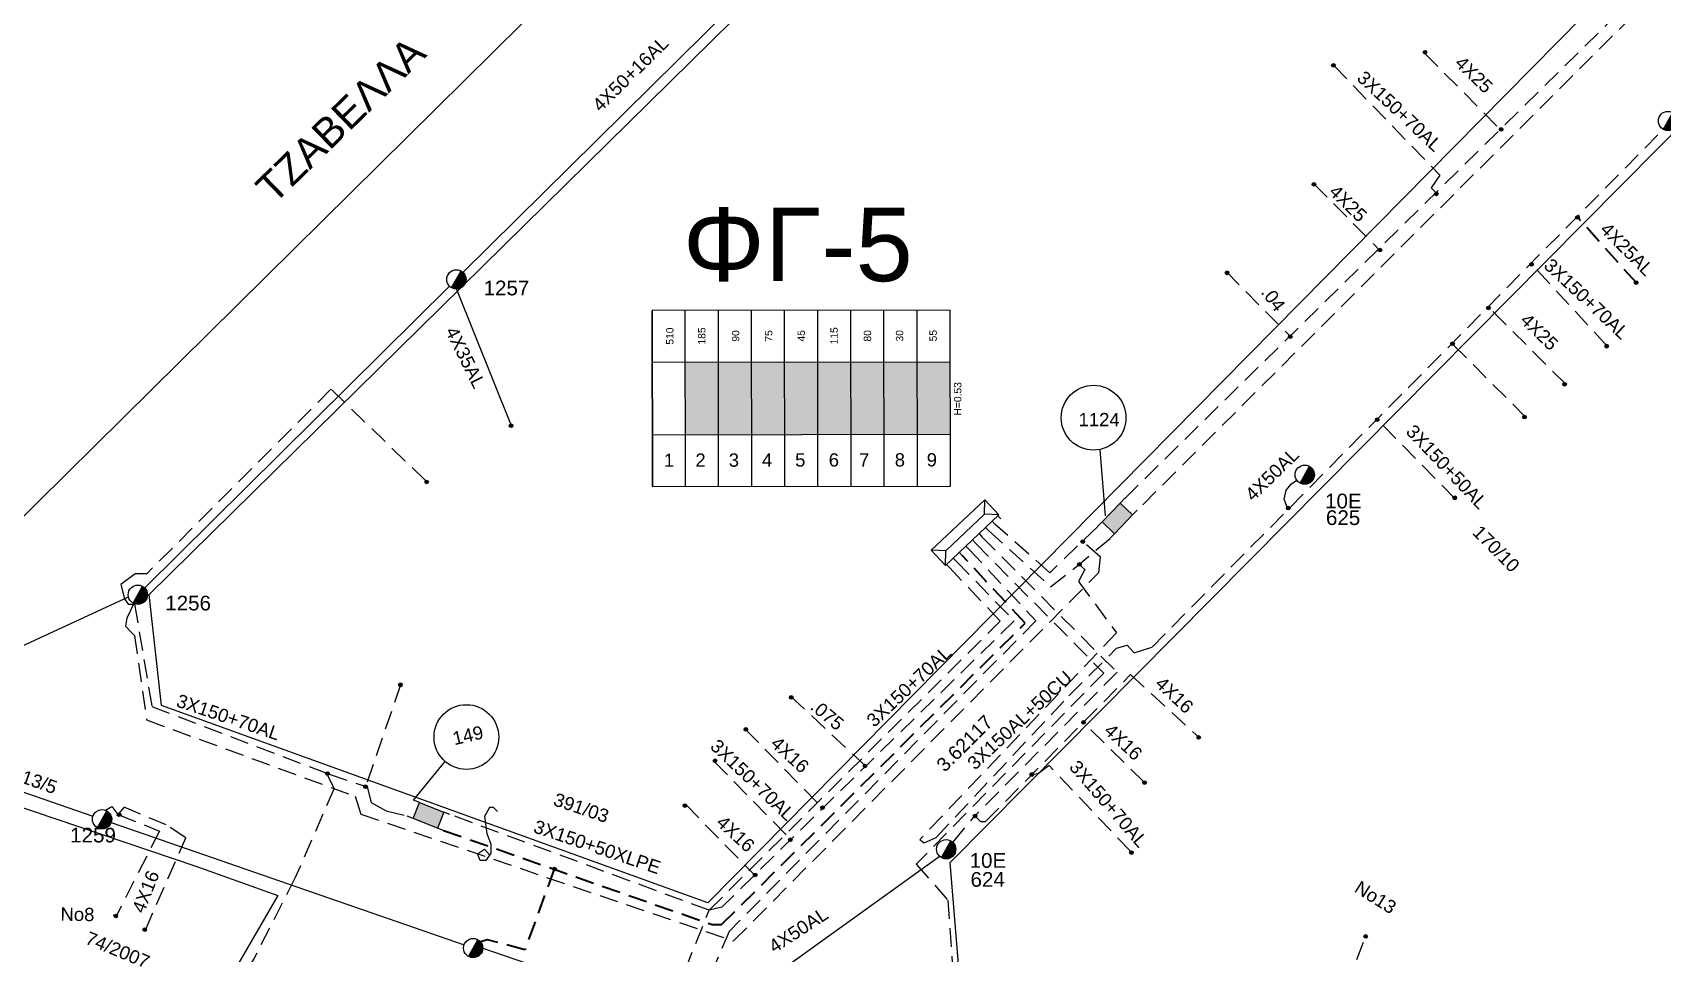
# Model space of a CAD drawing. Header units: millimetres. Extents: x 751 to 1825, y 360 to 872.
# Drawn here: x 1216 to 1326.7, y 488.1 to 550.6 of the extents above; entities that cross this region are included whole.
import ezdxf
from ezdxf.enums import TextEntityAlignment as Align

# ---------------------------------------------------------------- set-up
doc = ezdxf.new("R2010")
doc.units = ezdxf.units.MM
doc.linetypes.add('DASHED', pattern=[19.05, 12.7, -6.35])
for name, color, linetype in [('Link Box 4 Διευθύνσεων', 7, 'Continuous'), ('Άγνωστα', 7, 'Continuous'), ('Ασφαλειοκιβώτια Χ.Τ 9 αναχωρήσεων', 7, 'Continuous'), ('Γυμνά εναέρια ΧΤ (3Φ)   4x35AL', 7, 'Continuous'), ('Γυμνά εναέρια ΧΤ (3Φ)   4x50AL', 7, 'Continuous'), ('Γυμνά εναέρια ΧΤ και ΦΟΠ (3Φ)   4x50+16AL', 7, 'Continuous'), ('Εναέρια παροχή ΧΤ 4x16', 7, 'SYN_LINE'), ('Επιγραφές - Σχήματα', 7, 'Continuous'), ('Καλώδια ΧΤ   3x150+50AL', 7, 'DASHED'), ('Καλώδια ΧΤ   3x150AL+50CU', 7, 'DASHED'), ('Καλώδια ΧΤ   3x150AL+50XLPE', 7, 'DASHED'), ('Καλώδια ΧΤ   4x25CU', 7, 'DASHED'), ('Στύλος ΦΜ', 7, 'Continuous'), ('Στύλος ΦΜ @ 1', 7, 'Continuous'), ('Συνδέσεις', 7, 'Continuous'), ('Υποσταθμός πόλεως', 7, 'Continuous'), ('Υπόβαθρο ΔΕΗ', 7, 'Continuous'), ('Υπόγεια Καλώδια Δικτύου ΧΤ   .04', 7, 'DASHED'), ('Υπόγεια καλώδια Δικτύου ΧΤ και Παρ. ΧΤ - 3X150+70 AL', 7, 'DASHED'), ('Υπόγεια καλώδια Παροχών ΧΤ   .075', 7, 'DASHED'), ('Υπόγεια καλώδια Παροχών ΧΤ   4x25', 7, 'DASHED'), ('Υπόγεια καλώδια Παροχών ΧΤ   4x50AL', 7, 'DASHED')]:
    doc.layers.add(name, color=color, linetype=linetype)
doc.styles.get("Standard").update_dxf_attribs({"font": 'ARIAL.TTF'})
doc.linetypes.add('SYN_LINE', pattern='A,0.5,-0.0001,["/\\/\\/\\/",Standard,S=0.1,R=0,X=0,Y=-0.05],-0.25', length=0.7501)

# ---------------------------------------------------------------- blocks, each defined once
blk = doc.blocks.new('_ΣΥΝΔΕΣΗ')
at = {"layer": 'Συνδέσεις', "linetype": 'SYN_LINE', "ltscale": 40}
blk.add_hatch(color=256, dxfattribs=at).paths.add_polyline_path([(0.5, -0.01, 1), (-0.5, -0.01, 1)])
at = {"layer": 'Συνδέσεις'}
blk.add_circle((0, -0.01), 0.5, dxfattribs=at)
blk = doc.blocks.new('ΑΣΦΑΛΕΙΟΚΙΒΩΤΙΟ ΥΠΟΣΤΑΘΜΟΥ 9 ΑΝΑΧΩΡΗΣΕΩΝ')
at = {"layer": 'Ασφαλειοκιβώτια Χ.Τ 9 αναχωρήσεων', "ltscale": 40}
for p, q in [((-23.8, 40.36), (24.02, 40.36)), ((-9.72, 40.36), (-9.72, -40.64)), ((9.94, 40.36), (9.94, -40.64)), ((-23.8, 31.36), (24.02, 31.36)), ((-23.8, 22.36), (24.02, 22.36)), ((-23.8, 13.36), (24.02, 13.36)), ((-23.8, 4.36), (24.02, 4.36)), ((-23.8, -4.64), (24.02, -4.64)), ((-23.8, -13.64), (24.02, -13.64)), ((-23.8, -22.64), (24.02, -22.64)), ((-23.8, -31.64), (24.02, -31.64))]:
    blk.add_line(p, q, dxfattribs=at)
at = {"layer": 'Ασφαλειοκιβώτια Χ.Τ 9 αναχωρήσεων'}
blk.add_lwpolyline([(-23.8, -40.64), (24.02, -40.64), (24.02, 40.36), (-23.8, 40.36)], close=True, dxfattribs=at)
for s, p in [('1', (-18.45, 37.24)), ('2', (-18.45, 28.67)), ('3', (-18.45, 19.6)), ('4', (-18.45, 10.58)), ('5', (-18.45, 1.57)), ('6', (-18.45, -7.57)), ('7', (-18.45, -15.81)), ('8', (-18.45, -25.5)), ('9', (-18.45, -34.19))]:
    blk.add_text(s, height=3.6, rotation=270, dxfattribs=at).set_placement(p)
at = {"layer": 'Ασφαλειοκιβώτια Χ.Τ 9 αναχωρήσεων', "ltscale": 40}
for tag, height, p in [('ΟΝΟΜΑ', 5, (-0.16, 44.31)), ('ΚΕΙΜΕΝΟ 1', 2, (17.06, 35.59)), ('ΚΕΙΜΕΝΟ 2', 2, (17.06, 26.88)), ('ΚΕΙΜΕΝΟ 3', 2, (17.06, 17.69)), ('ΚΕΙΜΕΝΟ 4', 2, (17.06, 8.71)), ('ΚΕΙΜΕΝΟ 5', 2, (17.06, -0.13)), ('ΚΕΙΜΕΝΟ 6', 2, (17.06, -9.05)), ('ΚΕΙΜΕΝΟ 7', 2, (17.06, -18.13)), ('ΚΕΙΜΕΝΟ 8', 2, (17.06, -26.85)), ('ΚΕΙΜΕΝΟ 9', 2, (17.06, -35.99)), ('ΣΧ', 2, (-0.1, -42.64))]:
    blk.add_attdef(tag, text='', height=height, dxfattribs=at).set_placement(p, align=Align.MIDDLE_CENTER)
blk = doc.blocks.new('ΥΠΑΡΧΩΝ ΤΣΙΜΕΝΤΕΝΙΟΣ ΣΤΥΛΟΣ')
at = {"layer": 'Στύλος ΦΜ'}
blk.add_hatch(color=256, dxfattribs=at).paths.add_polyline_path([(-1.29, -2.28, 0.574793), (2.62, 0, 0.268822), (1.3, 2.27)])
blk.add_line((-1.29, -2.28), (1.3, 2.27), dxfattribs=at)
blk.add_circle((0, 0), 2.62, dxfattribs=at)
at = {"layer": 'Στύλος ΦΜ', "flags": 4}
for tag, p in [('ΑΡΙΘΜΟΣ', (-4.68, 8.05)), ('ΤΥΠΟΣ', (-4.91, 3.03))]:
    blk.add_attdef(tag, p, '', height=4, dxfattribs=at)
blk = doc.blocks.new('LINK BOX 4 ΑΝΑΧΩΡΗΣΕΩΝ')
at = {"layer": 'Link Box 4 Διευθύνσεων', "ltscale": 40}
blk.add_hatch(color=256, dxfattribs=at).paths.add_polyline_path([(-3.54, 0), (-3.54, -4.67), (3.54, -4.67), (3.54, 0)])
for p, q in [((-3.54, 0), (-5.33, 0)), ((5.33, 0), (3.54, 0)), ((-3.54, -4.67), (-5.33, -4.67)), ((5.33, -4.67), (3.54, -4.67))]:
    blk.add_line(p, q, dxfattribs=at)
blk.add_lwpolyline([(-3.54, -4.67), (-3.54, 0), (3.54, 0), (3.54, -4.67)], close=True, dxfattribs=at)
blk = doc.blocks.new('ΥΠΟΣΤΑΘΜΟΣ ΠΟΛΕΩΣ 9 ΑΝΑΧΩΡΗΣΕΩΝ')
at = {"layer": 'Υποσταθμός πόλεως', "ltscale": 40}
for p, q in [((-9.63, -2.82), (-9.63, -4)), ((-7.12, -2.82), (-7.12, -4)), ((-4.84, -2.82), (-4.84, -4)), ((-2.36, -2.82), (-2.36, -4)), ((0.09, -2.82), (0.09, -4)), ((2.55, -2.82), (2.55, -4)), ((5.02, -2.82), (5.02, -4)), ((7.48, -2.82), (7.48, -4)), ((9.61, -2.82), (9.61, -4))]:
    blk.add_line(p, q, dxfattribs=at)
blk.add_lwpolyline([(-10.02, 2.82), (10.02, 2.82), (10.02, -2.82), (-10.02, -2.82)], close=True, dxfattribs=at)
for points in [[(-7.21, 0), (-10.02, 2.82)], [(-10.02, -2.82), (-7.21, 0)], [(-7.21, 0), (7.21, 0)], [(7.21, 0), (10.02, 2.82)], [(10.02, -2.82), (7.21, 0)]]:
    blk.add_lwpolyline(points, dxfattribs=at)
at = {"layer": 'Υποσταθμός πόλεως', "linetype": 'SYN_LINE', "ltscale": 40, "flags": 1}
for tag, p in [('ΜΕΤΑΣΧΗΜΑΤΙΣΜΟΣ', (10.79, 1.71)), ('ΙΣΧΥΣ', (10.77, -1.08)), ('ΑΡΙΘΜΟΣ', (10.89, -3.8))]:
    blk.add_attdef(tag, p, '', height=1.8, dxfattribs=at)

msp = doc.modelspace()

# ---------------------------------------------------------------- hatches: boundary and pattern name
at = {"layer": 'Ασφαλειοκιβώτια Χ.Τ 9 αναχωρήσεων', "ltscale": 0.1}
for color, points in [(1, [(1260.32, 528.22), (1260.32, 523.31), (1262.57, 523.31), (1262.57, 528.23)]), (6, [(1262.57, 528.23), (1262.57, 523.31), (1264.82, 523.32), (1264.82, 528.23)]), (85, [(1264.82, 528.23), (1264.82, 523.32), (1267.07, 523.32), (1267.07, 528.23)]), (27, [(1267.07, 528.23), (1267.07, 523.32), (1269.32, 523.32), (1269.32, 528.24)]), (5, [(1269.32, 523.32), (1271.57, 523.33), (1271.57, 528.24), (1269.32, 528.24)]), (2, [(1271.57, 523.33), (1273.82, 523.33), (1273.82, 528.24), (1271.57, 528.24)]), (173, [(1276.07, 528.25), (1273.82, 528.24), (1273.82, 523.33), (1276.07, 523.33)]), (30, [(1276.07, 523.33), (1278.32, 523.33), (1278.32, 528.25), (1276.07, 528.25)])]:
    msp.add_hatch(color=color, dxfattribs=at).paths.add_polyline_path(points)

# ---------------------------------------------------------------- linework, layer by layer
at = {"layer": 'Άγνωστα', "color": 85, "linetype": 'DASHED', "ltscale": 0.1}
msp.add_lwpolyline([(1288.33, 517.07), (1285.07, 513.93), (1281.37, 517.21)], dxfattribs=at)
at = {"layer": 'Άγνωστα', "color": 27, "linetype": 'DASHED', "lineweight": 40, "ltscale": 0.1}
for points in [[(1243.89, 496.43), (1262.14, 490.03), (1262.78, 490.03), (1283.4, 510.51), (1279.13, 515.1)], [(1251.41, 493.79), (1249.42, 488.33), (1246.87, 489.01), (1246.39, 488.87)]]:
    msp.add_lwpolyline(points, dxfattribs=at)
at = {"layer": 'Άγνωστα', "color": 85, "ltscale": 0.1}
msp.add_lwpolyline([(1203.5, 503.53), (1222.49, 512.29)], dxfattribs=at)
at = {"layer": 'Άγνωστα', "color": 173, "ltscale": 0.1}
for points in [[(1203.72, 503.05), (1220.07, 497.4)], [(1221.31, 496.97), (1245.29, 488.67)], [(1246.56, 488.44), (1261.26, 483.38)]]:
    msp.add_lwpolyline(points, dxfattribs=at)
at = {"layer": 'Άγνωστα', "color": 6, "linetype": 'DASHED', "ltscale": 0.1}
msp.add_lwpolyline([(1278.5, 495.62), (1279.98, 497.41)], dxfattribs=at)
at = {"layer": 'Γυμνά εναέρια ΧΤ (3Φ)   4x35AL', "color": 85, "linetype": 'SYN_LINE', "ltscale": 10}
msp.add_lwpolyline([(1248.5, 523.9), (1244.76, 533.2)], dxfattribs=at)
at = {"layer": 'Γυμνά εναέρια ΧΤ (3Φ)   4x50AL', "color": 6, "ltscale": 0.1}
msp.add_lwpolyline([(1277.62, 494.67), (1262.1, 483.53)], dxfattribs=at)
at = {"layer": 'Γυμνά εναέρια ΧΤ και ΦΟΠ (3Φ)   4x50+16AL', "color": 85, "ltscale": 0.1}
for points in [[(1245.2, 534.33), (1265.27, 554.15)], [(1223.59, 512.9), (1244.29, 533.39)]]:
    msp.add_lwpolyline(points, dxfattribs=at)
at = {"layer": 'Εναέρια παροχή ΧΤ 4x16', "color": 6, "linetype": 'DASHED', "ltscale": 0.1}
for points in [[(1290.55, 507.01), (1295.22, 502.73)], [(1291.48, 499.7), (1287.35, 503.76)]]:
    msp.add_lwpolyline(points, dxfattribs=at)
at = {"layer": 'Εναέρια παροχή ΧΤ 4x16', "color": 1, "linetype": 'DASHED', "ltscale": 0.1}
for points in [[(1264.39, 503.31), (1269.65, 497.94)], [(1260.34, 498.18), (1265.03, 493.4)]]:
    msp.add_lwpolyline(points, dxfattribs=at)
at = {"layer": 'Εναέρια παροχή ΧΤ 4x16', "color": 173, "linetype": 'DASHED', "ltscale": 0.1}
for points in [[(1220.91, 497.81), (1221.35, 498.05), (1221.77, 497.5), (1224.58, 496.39), (1221.64, 490.59)], [(1223.63, 489.66), (1226.38, 495.92), (1226.38, 495.92), (1225.05, 496.8), (1222.19, 498), (1221.77, 497.5)]]:
    msp.add_lwpolyline(points, dxfattribs=at)
at = {"layer": 'Επιγραφές - Σχήματα', "ltscale": 0.1}
for points in [[(1288.47, 522.28), (1288.83, 517.79)], [(1241.84, 498.49), (1243.97, 501.09)], [(1247.56, 497.71), (1247.29, 497.99), (1247, 497.99), (1246.66, 497.38), (1246.82, 496.22), (1247.09, 495.5), (1247.09, 494.89), (1246.76, 494.39), (1246.38, 494.39), (1246.2, 494.85), (1246.66, 495.16), (1247.02, 494.77)]]:
    msp.add_lwpolyline(points, dxfattribs=at)
for centre in [(1288.05, 524.46), (1245.44, 502.77)]:
    msp.add_circle(centre, 2.2, dxfattribs=at)
at = {"layer": 'Καλώδια ΧΤ   3x150+50AL', "color": 30, "linetype": 'DASHED', "ltscale": 0.1}
msp.add_lwpolyline([(1312.6, 518.98), (1307.38, 524.28)], dxfattribs=at)
at = {"layer": 'Καλώδια ΧΤ   3x150AL+50CU', "color": 30, "linetype": 'DASHED', "ltscale": 0.1}
for points in [[(1350.59, 569.91), (1350, 570.27), (1343.02, 563.38), (1339.49, 566.53), (1291.02, 518.17)], [(1287.05, 514.51), (1287.45, 514.16), (1287.02, 513.34), (1289.61, 509.84), (1276.25, 495.82), (1276.55, 495.59), (1277.35, 495.95), (1286.38, 505.58), (1289.62, 508.8), (1290.33, 509.01), (1290.8, 508.5), (1292.03, 508.88), (1326.76, 544.04)], [(1317.43, 524.48), (1312.49, 529.41)], [(1280.92, 516.79), (1285.13, 512.98), (1286.75, 514.23), (1289.17, 516.26)]]:
    msp.add_lwpolyline(points, dxfattribs=at)
at = {"layer": 'Καλώδια ΧΤ   3x150AL+50XLPE', "color": 85, "linetype": 'DASHED', "ltscale": 0.1}
msp.add_lwpolyline([(1222.88, 511.88), (1222.38, 510.84), (1222.27, 510.3), (1222.64, 509.92), (1222.9, 509.67), (1223.71, 503.93), (1237.89, 498.75), (1238.27, 497.54), (1263.59, 488.92), (1288.42, 513.95), (1288.52, 514.99), (1287.3, 516.05)], dxfattribs=at)
at = {"layer": 'Καλώδια ΧΤ   4x25CU', "color": 30, "linetype": 'DASHED', "lineweight": 40, "ltscale": 0.1}
msp.add_lwpolyline([(1324.96, 533.59), (1321.02, 537.97)], dxfattribs=at)
at = {"layer": 'Υπόβαθρο ΔΕΗ', "lineweight": -2, "ltscale": 0.1}
msp.add_lwpolyline([(1384.27, 615.51), (1261.85, 491.51), (1224.72, 504.92), (1223.89, 512.45), (1328.63, 615.51), (1372.4, 658.23), (1399.84, 631.21)], close=True, dxfattribs=at)
at = {"layer": 'Υπόβαθρο ΔΕΗ', "ltscale": 0.1}
for points in [[(1263.38, 606.7), (1284.01, 585.61), (1208.55, 511.08), (1180.12, 518.98), (1179.3, 523.54), (1262.97, 606.87), (1263.09, 606.99), (1263.38, 606.7)], [(1150.26, 394.18), (1132.28, 405.44), (1140.87, 417.3), (1150.06, 429.44), (1175.81, 464.3), (1190.48, 484.03), (1203.47, 501.97), (1227.05, 494), (1232.62, 492.01), (1228.02, 484.03), (1222.84, 475.02), (1214.35, 460.62), (1187.18, 414.42), (1167.19, 380.54), (1162.93, 373.59), (1154.5, 377.02), (1132.05, 386.6), (1122.28, 386.85), (1120.83, 389.97), (1128.92, 400.87), (1146.82, 389.17)]]:
    msp.add_lwpolyline(points, dxfattribs=at)
msp.add_lwpolyline([(1326.52, 484.03), (1319.6, 471.35), (1303.75, 476.82), (1291.91, 480.88), (1282.82, 484.03), (1279.04, 485.42), (1278.31, 494.26), (1351.76, 568.34), (1366.06, 553.95)], close=True, dxfattribs=at)
at = {"layer": 'Υπόγεια Καλώδια Δικτύου ΧΤ   .04', "color": 30, "linetype": 'DASHED', "ltscale": 0.1}
msp.add_lwpolyline([(1297.05, 534.38), (1301.4, 530)], dxfattribs=at)
at = {"layer": 'Υπόγεια καλώδια Δικτύου ΧΤ και Παρ. ΧΤ - 3X150+70 AL', "color": 30, "linetype": 'DASHED', "ltscale": 0.1}
for points in [[(1290.18, 518.98), (1337.98, 565.94), (1342.19, 561.82), (1347.25, 566.63)], [(1304.37, 548.38), (1311.57, 540.93), (1310.98, 540.07), (1311.41, 539.64)], [(1322.92, 529.35), (1317.88, 534.82)]]:
    msp.add_lwpolyline(points, dxfattribs=at)
at = {"layer": 'Υπόγεια καλώδια Δικτύου ΧΤ και Παρ. ΧΤ - 3X150+70 AL', "color": 1, "linetype": 'DASHED', "ltscale": 0.1}
for points in [[(1242.66, 520.19), (1236.24, 526.39), (1223.72, 513.86), (1222.94, 513.86), (1221.96, 513.13), (1222.22, 512.16), (1222.47, 511.79), (1222.9, 511.79), (1224.07, 504.84), (1235.89, 500.33)], [(1278.71, 514.71), (1282.66, 510.67), (1262.79, 491.22), (1261.93, 491.01), (1244.32, 497.51)], [(1240.96, 506.31), (1238.6, 499.42)], [(1262.28, 501.11), (1267.48, 495.81)], [(1236, 500.16), (1236.45, 499.27), (1233.79, 493.18), (1231.03, 487.76), (1227.05, 481.21), (1223.32, 474.67)], [(1236.12, 500.25), (1238.71, 499.39), (1238.98, 498.32), (1239.98, 497.75), (1241.41, 497.41)]]:
    msp.add_lwpolyline(points, dxfattribs=at)
at = {"layer": 'Υπόγεια καλώδια Δικτύου ΧΤ και Παρ. ΧΤ - 3X150+70 AL', "color": 6, "linetype": 'DASHED', "ltscale": 0.1}
for points in [[(1280.47, 516.36), (1289.65, 507.17), (1279.98, 497.41), (1280.37, 497.03), (1280.72, 497.03), (1290.55, 507.01), (1290.55, 507.01)], [(1290.56, 495.01), (1285.03, 500.84), (1284.31, 500.3), (1283.83, 500.18)]]:
    msp.add_lwpolyline(points, dxfattribs=at)
at = {"layer": 'Υπόγεια καλώδια Δικτύου ΧΤ και Παρ. ΧΤ - 3X150+70 AL', "color": 5, "linetype": 'DASHED', "ltscale": 0.1}
msp.add_lwpolyline([(1279.58, 515.52), (1284.13, 510.67), (1263.29, 489.57), (1261.08, 484.33), (1261.74, 484.03), (1275.44, 479.29), (1276.12, 479.4), (1276.66, 479.27), (1277.13, 478.84), (1277.39, 478.11), (1276.97, 477.75), (1283.13, 474.9), (1279.14, 469.45), (1276.21, 465.16), (1275.74, 465.24), (1275.52, 465.1), (1275.44, 464.87), (1275.45, 464.53), (1275.54, 464.36), (1274.59, 462.97)], dxfattribs=at)
at = {"layer": 'Υπόγεια καλώδια Δικτύου ΧΤ και Παρ. ΧΤ - 3X150+70 AL', "color": 2, "linetype": 'DASHED', "ltscale": 0.1}
msp.add_lwpolyline([(1280.02, 515.94), (1288.74, 507.12), (1276, 494.13), (1278.15, 491.69), (1278.6, 485.13), (1281.72, 484.04), (1287.99, 481.83), (1298.67, 478.1), (1308.53, 474.65), (1317.75, 471.49), (1324.99, 469.32), (1325.58, 469.43), (1326.08, 469.39), (1326.51, 469.19), (1326.66, 468.92)], dxfattribs=at)
at = {"layer": 'Υπόγεια καλώδια Δικτύου ΧΤ και Παρ. ΧΤ - 3X150+70 AL', "color": 173, "linetype": 'DASHED', "ltscale": 0.1}
for points in [[(1281.71, 510.64), (1278.26, 514.28)], [(1261.18, 482.85), (1258.9, 483.44), (1261.93, 491.01), (1281.71, 510.64)]]:
    msp.add_lwpolyline(points, dxfattribs=at)
at = {"layer": 'Υπόγεια καλώδια Παροχών ΧΤ   .075', "color": 1, "linetype": 'DASHED', "ltscale": 0.1}
msp.add_lwpolyline([(1267.48, 505.52), (1272.57, 500.8)], dxfattribs=at)
at = {"layer": 'Υπόγεια καλώδια Παροχών ΧΤ   4x25', "color": 30, "linetype": 'DASHED', "ltscale": 0.1}
for points in [[(1310.54, 549.22), (1315.77, 543.95)], [(1303.02, 540.35), (1307.53, 535.79)], [(1320.13, 526.73), (1314.96, 531.89)]]:
    msp.add_lwpolyline(points, dxfattribs=at)
at = {"layer": 'Υπόγεια καλώδια Παροχών ΧΤ   4x50AL', "color": 30, "linetype": 'DASHED', "ltscale": 0.1}
msp.add_lwpolyline([(1301.28, 518.17), (1301.01, 518.93), (1301.13, 519.53), (1301.51, 519.96), (1301.87, 520.21)], dxfattribs=at)
at = {"layer": 'Υπόγεια καλώδια Παροχών ΧΤ   4x50AL', "color": 2, "linetype": 'DASHED', "ltscale": 0.1}
msp.add_lwpolyline([(1301.83, 476.99), (1306.54, 489.23)], dxfattribs=at)

# ---------------------------------------------------------------- block references
at = {"layer": 'Link Box 4 Διευθύνσεων', "ltscale": 0.1}
for p, xscale, yscale, zscale, rotation in [((1289.25, 518.03), 0.2500000000000421, 0.2500000000000421, 0.2500000000000421, 45.88176775565857), ((1243.08, 498), 0.2499999999999798, 0.2499999999999798, 0.2499999999999798, 338.3513961428109)]:
    msp.add_blockref('LINK BOX 4 ΑΝΑΧΩΡΗΣΕΩΝ', p, dxfattribs=dict(at, xscale=xscale, yscale=yscale, zscale=zscale, rotation=rotation))
at = {"layer": 'Ασφαλειοκιβώτια Χ.Τ 9 αναχωρήσεων', "ltscale": 0.1}
ref = msp.add_blockref('ΑΣΦΑΛΕΙΟΚΙΒΩΤΙΟ ΥΠΟΣΤΑΘΜΟΥ 9 ΑΝΑΧΩΡΗΣΕΩΝ', (1268.16, 525.75), dxfattribs=dict(at, xscale=0.2499999999999497, yscale=0.2499999999999497, zscale=0.2499999999999497, rotation=90.08146222209213))
ref.add_attrib('ΣΧ', 'H=0.53', dxfattribs={"ltscale": 40, "height": 0.5, "rotation": 90.0815}).set_placement((1278.82, 525.74), align=Align.MIDDLE_CENTER)
ref.add_attrib('ΚΕΙΜΕΝΟ 2', '185', dxfattribs={"ltscale": 40, "height": 0.5, "rotation": 90.0815}).set_placement((1261.43, 530.01), align=Align.MIDDLE_CENTER)
ref.add_attrib('ΚΕΙΜΕΝΟ 1', '510', dxfattribs={"ltscale": 40, "height": 0.5, "rotation": 90.0815}).set_placement((1259.26, 530), align=Align.MIDDLE_CENTER)
ref.add_attrib('ΚΕΙΜΕΝΟ 3', '90', dxfattribs={"ltscale": 40, "height": 0.5, "rotation": 90.0815}).set_placement((1263.73, 530.01), align=Align.MIDDLE_CENTER)
ref.add_attrib('ΚΕΙΜΕΝΟ 4', '75', dxfattribs={"ltscale": 40, "height": 0.5, "rotation": 90.0815}).set_placement((1265.98, 530.01), align=Align.MIDDLE_CENTER)
ref.add_attrib('ΚΕΙΜΕΝΟ 5', '45', dxfattribs={"ltscale": 40, "height": 0.5, "rotation": 90.0815}).set_placement((1268.19, 530.02), align=Align.MIDDLE_CENTER)
ref.add_attrib('ΚΕΙΜΕΝΟ 6', '115', dxfattribs={"ltscale": 40, "height": 0.5, "rotation": 90.0815}).set_placement((1270.42, 530.02), align=Align.MIDDLE_CENTER)
ref.add_attrib('ΚΕΙΜΕΝΟ 7', '80', dxfattribs={"ltscale": 40, "height": 0.5, "rotation": 90.0815}).set_placement((1272.69, 530.02), align=Align.MIDDLE_CENTER)
ref.add_attrib('ΚΕΙΜΕΝΟ 8', '30', dxfattribs={"ltscale": 40, "height": 0.5, "rotation": 90.0815}).set_placement((1274.87, 530.02), align=Align.MIDDLE_CENTER)
ref.add_attrib('ΚΕΙΜΕΝΟ 9', '55', dxfattribs={"ltscale": 40, "height": 0.5, "rotation": 90.0815}).set_placement((1277.15, 530.03), align=Align.MIDDLE_CENTER)
at = {"layer": 'Στύλος ΦΜ @ 1', "ltscale": 0.1}
ref = msp.add_blockref('ΥΠΑΡΧΩΝ ΤΣΙΜΕΝΤΕΝΙΟΣ ΣΤΥΛΟΣ', (1327.08, 544.61), dxfattribs=dict(at, xscale=0.25, yscale=0.25, zscale=0.25))
ref.add_attrib('ΤΥΠΟΣ', '10M', (1328.63, 542.83), dxfattribs={"layer": 'Στύλος ΦΜ', "height": 1, "flags": 4})
ref = msp.add_blockref('ΥΠΑΡΧΩΝ ΤΣΙΜΕΝΤΕΝΙΟΣ ΣΤΥΛΟΣ', (1244.76, 533.85), dxfattribs=dict(at, xscale=0.25, yscale=0.25, zscale=0.25))
ref.add_attrib('ΤΥΠΟΣ', '1257', (1246.61, 532.77), dxfattribs={"layer": 'Στύλος ΦΜ', "height": 1, "flags": 4})
ref = msp.add_blockref('ΥΠΑΡΧΩΝ ΤΣΙΜΕΝΤΕΝΙΟΣ ΣΤΥΛΟΣ', (1302.4, 520.59), dxfattribs=dict(at, xscale=0.25, yscale=0.25, zscale=0.25))
ref.add_attrib('ΤΥΠΟΣ', '10E', (1303.78, 518.3), dxfattribs={"layer": 'Στύλος ΦΜ', "height": 1, "flags": 4})
ref.add_attrib('ΑΡΙΘΜΟΣ', '625', (1303.84, 517.17), dxfattribs={"layer": 'Στύλος ΦΜ', "height": 1, "flags": 4})
ref = msp.add_blockref('ΥΠΑΡΧΩΝ ΤΣΙΜΕΝΤΕΝΙΟΣ ΣΤΥΛΟΣ', (1223.12, 512.44), dxfattribs=dict(at, xscale=0.25, yscale=0.25, zscale=0.25))
ref.add_attrib('ΤΥΠΟΣ', '1256', (1224.98, 511.37), dxfattribs={"layer": 'Στύλος ΦΜ', "height": 1, "flags": 4})
ref = msp.add_blockref('ΥΠΑΡΧΩΝ ΤΣΙΜΕΝΤΕΝΙΟΣ ΣΤΥΛΟΣ', (1220.69, 497.19), dxfattribs=dict(at, xscale=0.25, yscale=0.25, zscale=0.25))
ref.add_attrib('ΤΥΠΟΣ', '1259', (1218.52, 495.61), dxfattribs={"layer": 'Στύλος ΦΜ', "height": 1, "flags": 4})
ref = msp.add_blockref('ΥΠΑΡΧΩΝ ΤΣΙΜΕΝΤΕΝΙΟΣ ΣΤΥΛΟΣ', (1278.04, 495.15), dxfattribs=dict(at, xscale=0.25, yscale=0.25, zscale=0.25))
ref.add_attrib('ΤΥΠΟΣ', '10E', (1279.63, 493.89), dxfattribs={"layer": 'Στύλος ΦΜ', "height": 1, "flags": 4})
ref.add_attrib('ΑΡΙΘΜΟΣ', '624', (1279.69, 492.6), dxfattribs={"layer": 'Στύλος ΦΜ', "height": 1, "flags": 4})
ref = msp.add_blockref('ΥΠΑΡΧΩΝ ΤΣΙΜΕΝΤΕΝΙΟΣ ΣΤΥΛΟΣ', (1245.9, 488.44), dxfattribs=dict(at, xscale=0.25, yscale=0.25, zscale=0.25))
ref.add_attrib('ΤΥΠΟΣ', '495', (1246.02, 485.56), dxfattribs={"layer": 'Στύλος ΦΜ', "height": 1, "flags": 4})
at = {"layer": 'Συνδέσεις', "ltscale": 0.1, "xscale": 0.25, "yscale": 0.25, "zscale": 0.25}
for p in [(1310.57, 549.28), (1304.35, 548.39), (1315.74, 544.04), (1303.02, 540.31), (1311.34, 539.66), (1320.93, 538.06), (1307.51, 535.85), (1317.81, 534.87), (1297.12, 534.3), (1324.91, 533.64), (1314.88, 531.92), (1301.41, 529.96), (1312.44, 529.48), (1322.91, 529.32), (1320.05, 526.73), (1248.48, 523.92), (1307.32, 524.32), (1317.32, 524.5), (1242.74, 520.1), (1301.28, 518.32), (1312.59, 519.02), (1287.32, 516.05), (1287.09, 514.5), (1240.96, 506.32), (1267.51, 505.46), (1287.37, 503.77), (1264.43, 503.29), (1295.19, 502.75), (1262.33, 501.16), (1272.52, 500.81), (1236.01, 500.29), (1238.59, 499.4), (1283.85, 500.23), (1291.52, 499.68), (1221.85, 497.5), (1260.29, 498.12), (1269.63, 497.98), (1280, 497.42), (1267.45, 495.8), (1290.62, 494.93), (1251.43, 493.81), (1265.06, 493.41), (1221.62, 490.62), (1223.59, 489.7), (1306.54, 489.23)]:
    msp.add_blockref('_ΣΥΝΔΕΣΗ', p, dxfattribs=at)
at = {"layer": 'Υποσταθμός πόλεως', "xscale": 0.249999999999989, "yscale": 0.249999999999989, "zscale": 0.249999999999989, "rotation": 43.34282942458042}
msp.add_blockref('ΥΠΟΣΤΑΘΜΟΣ ΠΟΛΕΩΣ 9 ΑΝΑΧΩΡΗΣΕΩΝ', (1279.32, 516.66), dxfattribs=at)

# ---------------------------------------------------------------- texts
at = {"layer": 'Άγνωστα', "color": 7, "ltscale": 0.1, "insert": (1211.96, 501.77), "char_height": 0.9, "width": 84.1859, "attachment_point": 1, "rotation": 340.5286}
msp.add_mtext('4X50+13/5', dxfattribs=at)
at = {"layer": 'Γυμνά εναέρια ΧΤ (3Φ)   4x35AL', "color": 7, "ltscale": 0.1, "insert": (1244.79, 530.75), "char_height": 0.9, "width": 84.1859, "attachment_point": 1, "rotation": 296.416}
msp.add_mtext('4X35AL', dxfattribs=at)
at = {"layer": 'Γυμνά εναέρια ΧΤ (3Φ)   4x50AL', "color": 7, "ltscale": 0.1, "insert": (1265.88, 488.82), "char_height": 0.9, "width": 84.1859, "attachment_point": 1, "rotation": 33.1688}
msp.add_mtext('4X50AL', dxfattribs=at)
at = {"layer": 'Γυμνά εναέρια ΧΤ και ΦΟΠ (3Φ)   4x50+16AL', "color": 7, "ltscale": 0.1, "insert": (1253.91, 545.82), "char_height": 0.9, "width": 84.1859, "attachment_point": 1, "rotation": 44.4363}
msp.add_mtext('4X50+16AL', dxfattribs=at)
at = {"layer": 'Εναέρια παροχή ΧΤ 4x16', "color": 7, "linetype": 'DASHED', "ltscale": 0.1, "char_height": 0.9, "width": 84.1859, "attachment_point": 1}
for insert, rotation in [((1292.78, 506.96), 316.8708), ((1289.31, 503.77), 316.8708), ((1266.65, 502.9), 317.3552), ((1262.96, 497.53), 317.3552), ((1222.69, 491.07), 68.424)]:
    msp.add_mtext('4X16', dxfattribs=dict(at, insert=insert, rotation=rotation))
at = {"layer": 'Επιγραφές - Σχήματα', "ltscale": 0.1, "insert": (1236.89, 544.69), "char_height": 2, "attachment_point": 5, "rotation": 44.1698}
msp.add_mtext('ΤΖΑΒΕΛΛΑ', dxfattribs=at)
at = {"layer": 'Επιγραφές - Σχήματα', "insert": (1260.14, 538.73), "char_height": 5, "width": 1.5814, "attachment_point": 1}
msp.add_mtext('ΦΓ-5', dxfattribs=at)
at = {"layer": 'Επιγραφές - Σχήματα', "color": 7, "ltscale": 0.1, "insert": (1287.03, 524.78), "char_height": 0.9, "width": 84.1859, "attachment_point": 1}
msp.add_mtext('1124', dxfattribs=at)
at = {"layer": 'Επιγραφές - Σχήματα', "color": 7, "ltscale": 0.1, "char_height": 0.9, "width": 84.1859, "attachment_point": 1}
for s, insert, rotation in [('170/10', (1314.37, 517.24), 314.9215), ('149', (1244.42, 503.09), 13.0753), ('391/03', (1251.57, 499.01), 341.3374), ('No13', (1306.18, 493.07), 327.8398), ('No8', (1217.87, 491.2), 359.1291), ('74/2007', (1219.82, 489.6), 337.5395)]:
    msp.add_mtext(s, dxfattribs=dict(at, insert=insert, rotation=rotation))
at = {"layer": 'Επιγραφές - Σχήματα', "ltscale": 0.1, "insert": (1277.28, 501), "char_height": 0.9, "width": 28.3667, "attachment_point": 1, "rotation": 44.9769}
msp.add_mtext('\\pt0.9;{\\H1.042x;3.62117}', dxfattribs=at)
at = {"layer": 'Καλώδια ΧΤ   3x150+50AL', "color": 7, "linetype": 'DASHED', "ltscale": 0.1, "insert": (1309.86, 524.08), "char_height": 0.9, "width": 84.1859, "attachment_point": 1, "rotation": 313.5544}
msp.add_mtext('3X150+50AL', dxfattribs=at)
at = {"layer": 'Καλώδια ΧΤ   3x150AL+50CU', "color": 7, "linetype": 'DASHED', "ltscale": 0.1, "insert": (1279.38, 501.14), "char_height": 0.9, "width": 84.1859, "attachment_point": 1, "rotation": 42.8779}
msp.add_mtext('3X150AL+50CU', dxfattribs=at)
at = {"layer": 'Καλώδια ΧΤ   3x150AL+50XLPE', "color": 7, "linetype": 'DASHED', "ltscale": 0.1, "insert": (1250.22, 497.17), "char_height": 0.9, "width": 84.1859, "attachment_point": 1, "rotation": 341.3374}
msp.add_mtext('3X150+50XLPE', dxfattribs=at)
at = {"layer": 'Καλώδια ΧΤ   4x25CU', "color": 7, "linetype": 'DASHED', "ltscale": 0.1, "insert": (1323.04, 537.81), "char_height": 0.9, "width": 84.1859, "attachment_point": 1, "rotation": 314.9215}
msp.add_mtext('4X25AL', dxfattribs=at)
at = {"layer": 'Υπόγεια Καλώδια Δικτύου ΧΤ   .04', "color": 7, "linetype": 'DASHED', "ltscale": 0.1, "insert": (1300.1, 533.51), "char_height": 0.9, "width": 84.1859, "attachment_point": 1, "rotation": 306.8923}
msp.add_mtext('.04', dxfattribs=at)
at = {"layer": 'Υπόγεια καλώδια Δικτύου ΧΤ και Παρ. ΧΤ - 3X150+70 AL', "color": 7, "linetype": 'DASHED', "ltscale": 0.1, "char_height": 0.9, "width": 84.1859, "attachment_point": 1}
for insert, rotation in [((1306.49, 548.1), 316.8707), ((1319.19, 535.36), 316.8707), ((1272.53, 504.04), 43.2584), ((1225.95, 505.72), 341.3374), ((1262.56, 502.71), 316.2575), ((1287.02, 501.29), 310.9404)]:
    msp.add_mtext('3X150+70AL', dxfattribs=dict(at, insert=insert, rotation=rotation))
at = {"layer": 'Υπόγεια καλώδια Παροχών ΧΤ   .075', "color": 7, "linetype": 'DASHED', "ltscale": 0.1, "insert": (1269.31, 505.41), "char_height": 0.9, "width": 84.1859, "attachment_point": 1, "rotation": 320.2173}
msp.add_mtext('.075', dxfattribs=at)
at = {"layer": 'Υπόγεια καλώδια Παροχών ΧΤ   4x25', "color": 7, "linetype": 'DASHED', "ltscale": 0.1, "char_height": 0.9, "width": 84.1859, "attachment_point": 1}
for insert, rotation in [((1313.16, 549.11), 315.7577), ((1304.61, 540.37), 315.5403), ((1317.6, 531.64), 315.7577)]:
    msp.add_mtext('4X25', dxfattribs=dict(at, insert=insert, rotation=rotation))
at = {"layer": 'Υπόγεια καλώδια Παροχών ΧΤ   4x50AL', "color": 7, "linetype": 'DASHED', "ltscale": 0.1, "insert": (1298.26, 519.37), "char_height": 0.9, "width": 84.1859, "attachment_point": 1, "rotation": 44.3028}
msp.add_mtext('4X50AL', dxfattribs=at)

doc.saveas('drawing.dxf')
